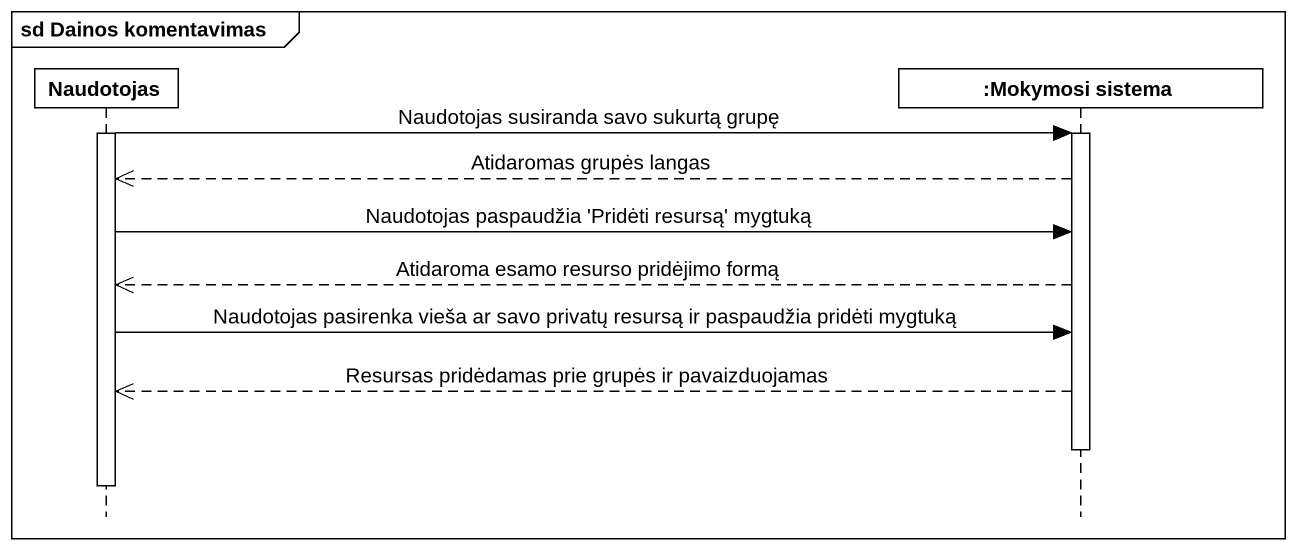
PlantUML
@startuml
mainframe sd Dainos komentavimas
hide footbox
participant Naudotojas
participant ":Mokymosi sistema" as Mokymosi_sistema

activate Naudotojas
Naudotojas -> Mokymosi_sistema : Naudotojas susiranda savo sukurtą grupę
activate Mokymosi_sistema
Mokymosi_sistema -->> Naudotojas : Atidaromas grupės langas
Naudotojas -> Mokymosi_sistema : Naudotojas paspaudžia 'Pridėti resursą' mygtuką
Mokymosi_sistema -->> Naudotojas : Atidaroma esamo resurso pridėjimo formą
Naudotojas -> Mokymosi_sistema : Naudotojas pasirenka vieša ar savo privatų resursą ir paspaudžia pridėti mygtuką
Mokymosi_sistema -->> Naudotojas : Resursas pridėdamas prie grupės ir pavaizduojamas
deactivate Mokymosi_sistema
deactivate Naudotojas
@enduml
